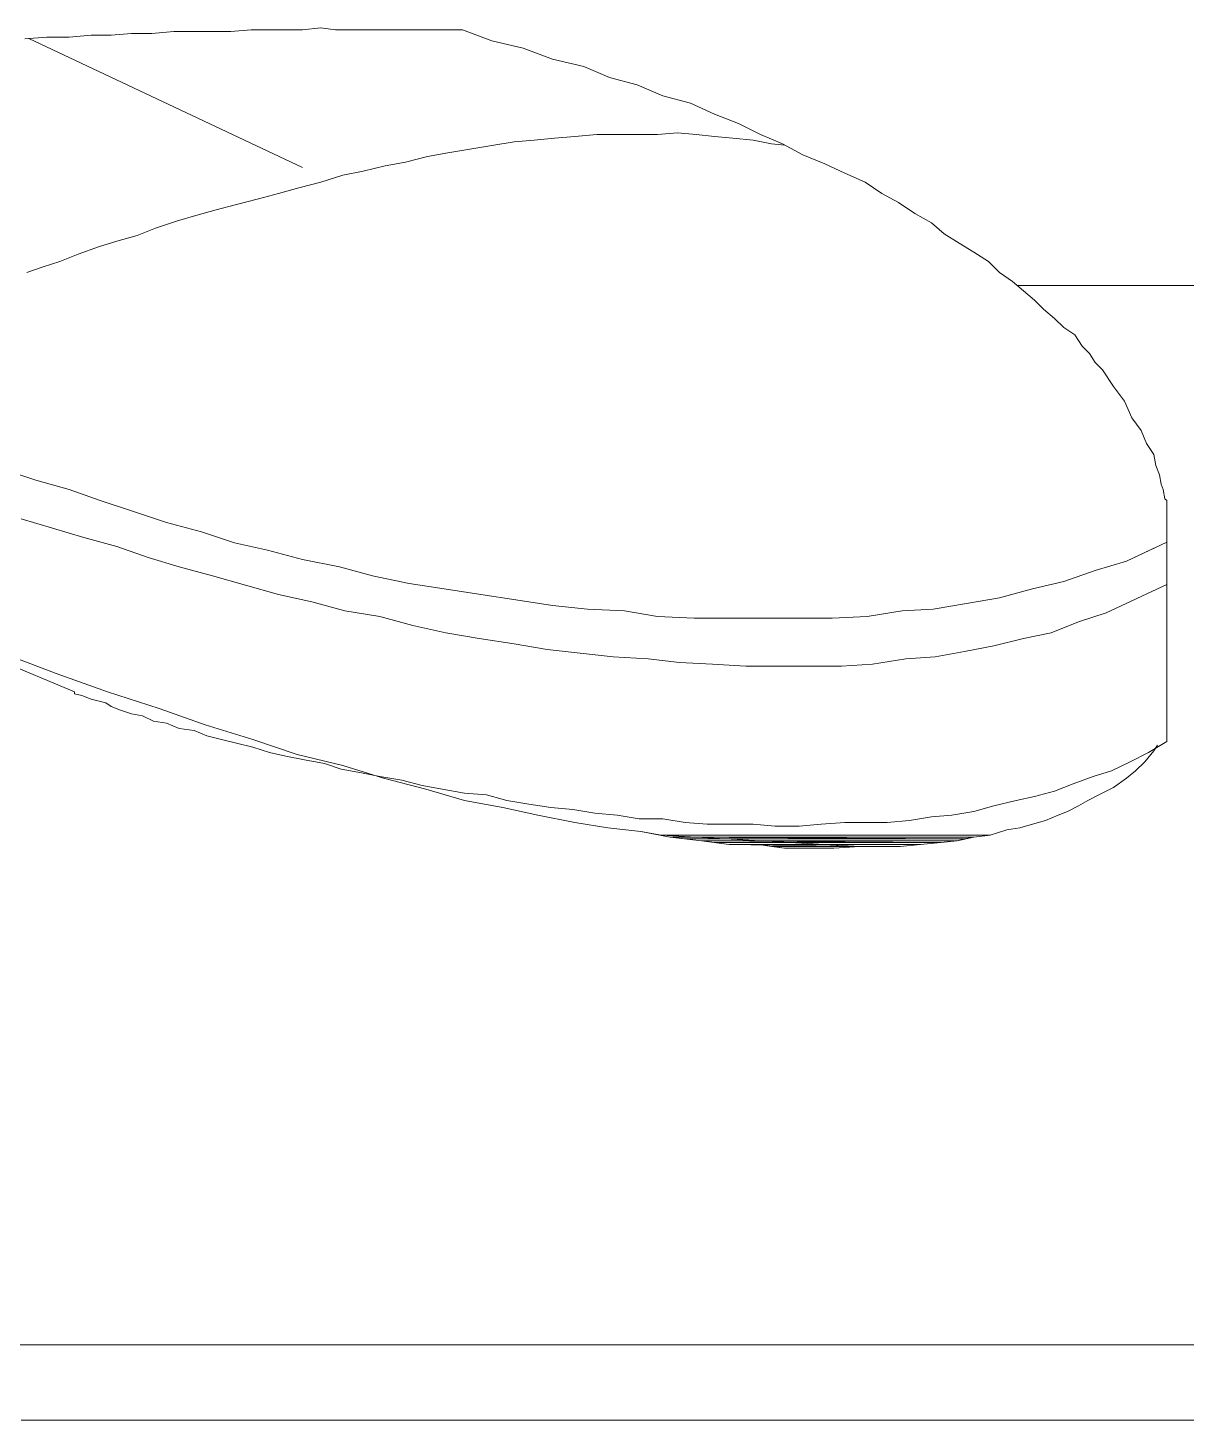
# Model space of a CAD drawing. Header units: millimetres. Extents: x 11706 to 18081, y 7308 to 12674.
# Drawn here: x 15929.19 to 15951.59, y 11853.28 to 11880.2 of the extents above; entities that cross this region are included whole.
import ezdxf

# ---------------------------------------------------------------- set-up
doc = ezdxf.new("R2010")
doc.units = ezdxf.units.MM
doc.layers.get('0').update_dxf_attribs({"lineweight": 0})
doc.layers.add('COMPUTER', color=7, linetype='Continuous', lineweight=0)

# ---------------------------------------------------------------- blocks, each defined once
blk = doc.blocks.new('COMPUTER')
at = {"layer": 'COMPUTER', "color": 7}
for p, q in [((99188.49, 61925.86, -44.22), (99185.42, 61925.58, -44.22)), ((99191.55, 61925.86, -44.22), (99188.49, 61925.86, -44.22)), ((99194.89, 61926.14, -44.22), (99191.55, 61925.86, -44.22)), ((99197.68, 61926.14, -44.22), (99194.89, 61926.14, -44.22)), ((99200.75, 61926.14, -44.22), (99197.68, 61926.14, -44.22)), ((99203.53, 61926.14, -44.22), (99200.75, 61926.14, -44.22)), ((99206.6, 61926.42, -44.22), (99203.53, 61926.14, -44.22)), ((99209.11, 61926.42, -44.22), (99206.6, 61926.42, -44.22)), ((99211.89, 61926.42, -44.22), (99209.11, 61926.42, -44.22)), ((99214.4, 61926.42, -44.22), (99211.89, 61926.42, -44.22)), ((99217.19, 61926.7, -44.22), (99214.4, 61926.42, -44.22)), ((99219.42, 61926.42, -44.22), (99217.19, 61926.7, -44.22)), ((99221.65, 61926.42, -44.22), (99219.42, 61926.42, -44.22)), ((99223.6, 61926.42, -44.22), (99221.65, 61926.42, -44.22)), ((99225.83, 61926.42, -44.22), (99223.6, 61926.42, -44.22)), ((99227.5, 61926.42, -44.22), (99225.83, 61926.42, -44.22)), ((99229.17, 61926.42, -44.22), (99227.5, 61926.42, -44.22)), ((99230.84, 61926.42, -44.22), (99229.17, 61926.42, -44.22)), ((99232.52, 61926.42, -44.22), (99230.84, 61926.42, -44.22)), ((99235.02, 61926.42, -44.22), (99232.52, 61926.42, -44.22)), ((99236.98, 61926.42, -44.22), (99235.02, 61926.42, -44.22)), ((99238.09, 61926.42, -44.22), (99236.98, 61926.42, -44.22)), ((99238.65, 61926.42, -44.22), (99238.09, 61926.42, -44.22)), ((99243.11, 61924.75, -44.22), (99238.65, 61926.42, -44.22)), ((99175.67, 61925.3, -44.22), (99172.32, 61925.02, -44.22)), ((99172.94, 61925.08, -44.22), (99214.4, 61905.52, -44.22)), ((99179.01, 61925.3, -44.22), (99175.67, 61925.3, -44.22)), ((99182.35, 61925.58, -44.22), (99179.01, 61925.3, -44.22)), ((99185.42, 61925.58, -44.22), (99182.35, 61925.58, -44.22)), ((99247.84, 61923.63, -44.22), (99243.11, 61924.75, -44.22)), ((99252.3, 61921.96, -44.22), (99247.84, 61923.63, -44.22)), ((99257.04, 61920.84, -44.22), (99252.3, 61921.96, -44.22)), ((99260.94, 61919.17, -44.22), (99257.04, 61920.84, -44.22)), ((99265.12, 61918.06, -44.22), (99260.94, 61919.17, -44.22)), ((99269.02, 61916.39, -44.22), (99265.12, 61918.06, -44.22)), ((99273.2, 61915.27, -44.22), (99269.02, 61916.39, -44.22)), ((99276.83, 61913.6, -44.22), (99273.2, 61915.27, -44.22)), ((99280.45, 61912.21, -44.22), (99276.83, 61913.6, -44.22)), ((99283.79, 61910.53, -44.22), (99280.45, 61912.21, -44.22)), ((99243.11, 61908.86, -44.22), (99246.45, 61909.42, -44.22)), ((99246.45, 61909.42, -44.22), (99249.52, 61909.7, -44.22)), ((99249.52, 61909.7, -44.22), (99252.58, 61909.98, -44.22)), ((99252.58, 61909.98, -44.22), (99255.65, 61910.25, -44.22)), ((99255.65, 61910.25, -44.22), (99258.99, 61910.53, -44.22)), ((99258.99, 61910.53, -44.22), (99262.06, 61910.53, -44.22)), ((99262.06, 61910.53, -44.22), (99265.12, 61910.53, -44.22)), ((99265.12, 61910.53, -44.22), (99268.19, 61910.53, -44.22)), ((99268.19, 61910.53, -44.22), (99271.25, 61910.81, -44.22)), ((99271.25, 61910.81, -44.22), (99274.04, 61910.53, -44.22)), ((99274.04, 61910.53, -44.22), (99276.83, 61910.25, -44.22)), ((99276.83, 61910.25, -44.22), (99279.61, 61909.98, -44.22)), ((99279.61, 61909.98, -44.22), (99282.68, 61909.7, -44.22)), ((99282.68, 61909.7, -44.22), (99285.47, 61909.14, -44.22)), ((99287.14, 61909.14, -44.22), (99283.79, 61910.53, -44.22)), ((99285.47, 61909.14, -44.22), (99287.51, 61908.93, -44.22)), ((99290.2, 61907.47, -44.22), (99287.14, 61909.14, -44.22)), ((99230.01, 61906.35, -44.22), (99233.35, 61907.19, -44.22)), ((99233.35, 61907.19, -44.22), (99236.42, 61907.75, -44.22)), ((99236.42, 61907.75, -44.22), (99239.76, 61908.3, -44.22)), ((99239.76, 61908.3, -44.22), (99243.11, 61908.86, -44.22)), ((99293.55, 61906.07, -44.22), (99290.2, 61907.47, -44.22)), ((99220.53, 61904.4, -44.22), (99223.6, 61904.96, -44.22)), ((99223.6, 61904.96, -44.22), (99226.94, 61905.8, -44.22)), ((99226.94, 61905.8, -44.22), (99230.01, 61906.35, -44.22)), ((99296.61, 61904.68, -44.22), (99293.55, 61906.07, -44.22)), ((99213.85, 61902.45, -44.22), (99217.19, 61903.29, -44.22)), ((99217.19, 61903.29, -44.22), (99220.53, 61904.4, -44.22)), ((99299.68, 61903.29, -44.22), (99296.61, 61904.68, -44.22)), ((99302.19, 61901.62, -44.22), (99299.68, 61903.29, -44.22)), ((99204.37, 61899.94, -44.22), (99207.71, 61900.78, -44.22)), ((99207.71, 61900.78, -44.22), (99210.78, 61901.62, -44.22)), ((99210.78, 61901.62, -44.22), (99213.85, 61902.45, -44.22)), ((99304.7, 61900.22, -44.22), (99302.19, 61901.62, -44.22)), ((99198.24, 61898.27, -44.22), (99201.3, 61899.11, -44.22)), ((99201.3, 61899.11, -44.22), (99204.37, 61899.94, -44.22)), ((99307.2, 61898.55, -44.22), (99304.7, 61900.22, -44.22)), ((99309.71, 61897.16, -44.22), (99307.2, 61898.55, -44.22)), ((99189.32, 61895.21, -44.22), (99192.11, 61896.32, -44.22)), ((99192.11, 61896.32, -44.22), (99195.45, 61897.44, -44.22)), ((99195.45, 61897.44, -44.22), (99198.24, 61898.27, -44.22)), ((99311.66, 61895.48, -44.22), (99309.71, 61897.16, -44.22)), ((99183.47, 61893.53, -44.22), (99186.26, 61894.37, -44.22)), ((99186.26, 61894.37, -44.22), (99189.32, 61895.21, -44.22)), ((99313.89, 61894.09, -44.22), (99311.66, 61895.48, -44.22)), ((99177.62, 61891.3, -44.22), (99180.4, 61892.42, -44.22)), ((99180.4, 61892.42, -44.22), (99183.47, 61893.53, -44.22)), ((99316.12, 61892.7, -44.22), (99313.89, 61894.09, -44.22)), ((99318.35, 61891.3, -44.22), (99316.12, 61892.7, -44.22)), ((99172.6, 61889.63, -44.22), (99175.11, 61890.47, -44.22)), ((99175.11, 61890.47, -44.22), (99177.62, 61891.3, -44.22)), ((99320.02, 61889.63, -44.22), (99318.35, 61891.3, -44.22)), ((99321.97, 61888.24, -44.22), (99320.02, 61889.63, -44.22)), ((99323.65, 61886.85, -44.22), (99321.97, 61888.24, -44.22)), ((99322.64, 61887.68, -44.22), (99548.54, 61887.68, -44.22)), ((99325.32, 61885.45, -44.22), (99323.65, 61886.85, -44.22)), ((99326.71, 61884.06, -44.22), (99325.32, 61885.45, -44.22)), ((99328.38, 61882.66, -44.22), (99326.71, 61884.06, -44.22)), ((99329.78, 61881.27, -44.22), (99328.38, 61882.66, -44.22)), ((99331.45, 61880.16, -44.22), (99329.78, 61881.27, -44.22)), ((99332.56, 61878.48, -44.22), (99331.45, 61880.16, -44.22)), ((99333.68, 61877.37, -44.22), (99332.56, 61878.48, -44.22)), ((99334.51, 61875.98, -44.22), (99333.68, 61877.37, -44.22)), ((99335.63, 61874.86, -44.22), (99334.51, 61875.98, -44.22)), ((99337.3, 61872.35, -44.22), (99335.63, 61874.86, -44.22)), ((99338.97, 61870.12, -44.22), (99337.3, 61872.35, -44.22)), ((99340.09, 61867.62, -44.22), (99338.97, 61870.12, -44.22)), ((99341.48, 61865.67, -44.22), (99340.09, 61867.62, -44.22)), ((99342.32, 61863.71, -44.22), (99341.48, 61865.67, -44.22)), ((99343.43, 61862.04, -44.22), (99342.32, 61863.71, -44.22)), ((99343.71, 61860.37, -44.22), (99343.43, 61862.04, -44.22)), ((99168.98, 61859.81, -44.22), (99173.99, 61858.14, -44.22)), ((99168.98, 61859.81, -44.22), (99173.99, 61858.14, -44.22)), ((99344.27, 61858.98, -44.22), (99343.71, 61860.37, -44.22)), ((99344.55, 61857.58, -44.22), (99344.27, 61858.98, -44.22)), ((99104.6, 61857.58, -44.22), (99179.85, 61826.09, -44.22)), ((99173.99, 61858.14, -44.22), (99179.01, 61856.75, -44.22)), ((99173.99, 61858.14, -44.22), (99179.01, 61856.75, -44.22)), ((99179.01, 61856.75, -44.22), (99183.75, 61855.08, -44.22)), ((99179.01, 61856.75, -44.22), (99183.75, 61855.08, -44.22)), ((99344.83, 61856.75, -44.22), (99344.55, 61857.58, -44.22)), ((99345.1, 61855.35, -44.22), (99344.83, 61856.75, -44.22)), ((99183.75, 61855.08, -44.22), (99188.76, 61853.4, -44.22)), ((99183.75, 61855.08, -44.22), (99188.76, 61853.4, -44.22)), ((99345.38, 61855.08, -44.22), (99345.1, 61855.35, -44.22)), ((99345.38, 61818.57, -44.22), (99345.38, 61855.08, -44.22)), ((99171.76, 61852.29, -44.22), (99176.5, 61850.9, -44.22)), ((99188.76, 61853.4, -44.22), (99193.78, 61851.73, -44.22)), ((99188.76, 61853.4, -44.22), (99193.78, 61851.73, -44.22)), ((99176.5, 61850.9, -44.22), (99181.24, 61849.5, -44.22)), ((99193.78, 61851.73, -44.22), (99199.07, 61850.34, -44.22)), ((99193.78, 61851.73, -44.22), (99199.07, 61850.34, -44.22)), ((99199.07, 61850.34, -44.22), (99204.09, 61848.67, -44.22)), ((99199.07, 61850.34, -44.22), (99204.09, 61848.67, -44.22)), ((99181.24, 61849.5, -44.22), (99186.26, 61848.11, -44.22)), ((99186.26, 61848.11, -44.22), (99190.99, 61846.44, -44.22)), ((99204.09, 61848.67, -44.22), (99209.11, 61847.55, -44.22)), ((99204.09, 61848.67, -44.22), (99209.11, 61847.55, -44.22)), ((99339.25, 61845.88, -44.22), (99345.38, 61848.76, -44.22)), ((99339.25, 61845.88, -44.22), (99343.99, 61848.11, -44.22)), ((99190.99, 61846.44, -44.22), (99195.73, 61845.04, -44.22)), ((99209.11, 61847.55, -44.22), (99214.4, 61846.16, -44.22)), ((99209.11, 61847.55, -44.22), (99214.4, 61846.16, -44.22)), ((99214.4, 61846.16, -44.22), (99219.98, 61845.04, -44.22)), ((99214.4, 61846.16, -44.22), (99219.98, 61845.04, -44.22)), ((99334.51, 61844.49, -44.22), (99339.25, 61845.88, -44.22)), ((99334.51, 61844.49, -44.22), (99339.25, 61845.88, -44.22)), ((99195.73, 61845.04, -44.22), (99200.75, 61843.65, -44.22)), ((99200.75, 61843.65, -44.22), (99205.76, 61842.26, -44.22)), ((99219.98, 61845.04, -44.22), (99224.99, 61843.65, -44.22)), ((99219.98, 61845.04, -44.22), (99224.99, 61843.65, -44.22)), ((99224.99, 61843.65, -44.22), (99230.57, 61842.53, -44.22)), ((99224.99, 61843.65, -44.22), (99230.57, 61842.53, -44.22)), ((99329.78, 61842.81, -44.22), (99334.51, 61844.49, -44.22)), ((99329.78, 61842.81, -44.22), (99334.51, 61844.49, -44.22)), ((99205.76, 61842.26, -44.22), (99210.78, 61840.86, -44.22)), ((99230.57, 61842.53, -44.22), (99235.86, 61841.7, -44.22)), ((99230.57, 61842.53, -44.22), (99235.86, 61841.7, -44.22)), ((99235.86, 61841.7, -44.22), (99241.43, 61840.86, -44.22)), ((99235.86, 61841.7, -44.22), (99241.43, 61840.86, -44.22)), ((99320.02, 61840.31, -44.22), (99325.04, 61841.7, -44.22)), ((99320.02, 61840.31, -44.22), (99325.04, 61841.7, -44.22)), ((99325.04, 61841.7, -44.22), (99329.78, 61842.81, -44.22)), ((99325.04, 61841.7, -44.22), (99329.78, 61842.81, -44.22)), ((99336.19, 61838.08, -44.22), (99345.38, 61842.37, -44.22)), ((99210.78, 61840.86, -44.22), (99215.8, 61839.75, -44.22)), ((99215.8, 61839.75, -44.22), (99220.81, 61838.35, -44.22)), ((99241.43, 61840.86, -44.22), (99246.73, 61840.03, -44.22)), ((99241.43, 61840.86, -44.22), (99246.73, 61840.03, -44.22)), ((99246.73, 61840.03, -44.22), (99252.3, 61839.19, -44.22)), ((99246.73, 61840.03, -44.22), (99252.3, 61839.19, -44.22)), ((99309.99, 61838.63, -44.22), (99315.01, 61839.47, -44.22)), ((99309.99, 61838.63, -44.22), (99315.01, 61839.47, -44.22)), ((99315.01, 61839.47, -44.22), (99320.02, 61840.31, -44.22)), ((99315.01, 61839.47, -44.22), (99320.02, 61840.31, -44.22)), ((99220.81, 61838.35, -44.22), (99226.11, 61837.52, -44.22)), ((99226.11, 61837.52, -44.22), (99231.12, 61836.12, -44.22)), ((99252.3, 61839.19, -44.22), (99257.6, 61838.63, -44.22)), ((99252.3, 61839.19, -44.22), (99257.6, 61838.63, -44.22)), ((99257.6, 61838.63, -44.22), (99263.17, 61838.35, -44.22)), ((99257.6, 61838.63, -44.22), (99263.17, 61838.35, -44.22)), ((99263.17, 61838.35, -44.22), (99268.19, 61837.52, -44.22)), ((99263.17, 61838.35, -44.22), (99268.19, 61837.52, -44.22)), ((99268.19, 61837.52, -44.22), (99273.76, 61837.24, -44.22)), ((99268.19, 61837.52, -44.22), (99273.76, 61837.24, -44.22)), ((99294.66, 61837.24, -44.22), (99299.96, 61837.52, -44.22)), ((99294.66, 61837.24, -44.22), (99299.96, 61837.52, -44.22)), ((99299.96, 61837.52, -44.22), (99305.25, 61838.35, -44.22)), ((99299.96, 61837.52, -44.22), (99305.25, 61838.35, -44.22)), ((99305.25, 61838.35, -44.22), (99309.99, 61838.63, -44.22)), ((99305.25, 61838.35, -44.22), (99309.99, 61838.63, -44.22)), ((99332.01, 61836.68, -44.22), (99336.19, 61838.08, -44.22)), ((99231.12, 61836.12, -44.22), (99236.14, 61835.01, -44.22)), ((99273.76, 61837.24, -44.22), (99278.78, 61837.24, -44.22)), ((99273.76, 61837.24, -44.22), (99278.78, 61837.24, -44.22)), ((99278.78, 61837.24, -44.22), (99284.35, 61837.24, -44.22)), ((99278.78, 61837.24, -44.22), (99284.35, 61837.24, -44.22)), ((99284.35, 61837.24, -44.22), (99289.37, 61837.24, -44.22)), ((99284.35, 61837.24, -44.22), (99289.37, 61837.24, -44.22)), ((99289.37, 61837.24, -44.22), (99294.66, 61837.24, -44.22)), ((99289.37, 61837.24, -44.22), (99294.66, 61837.24, -44.22)), ((99327.83, 61835.01, -44.22), (99332.01, 61836.68, -44.22)), ((99236.14, 61835.01, -44.22), (99241.16, 61834.17, -44.22)), ((99241.16, 61834.17, -44.22), (99246.45, 61833.34, -44.22)), ((99246.45, 61833.34, -44.22), (99251.47, 61832.5, -44.22)), ((99314.73, 61832.22, -44.22), (99319.19, 61833.06, -44.22)), ((99319.19, 61833.06, -44.22), (99323.65, 61834.17, -44.22)), ((99323.65, 61834.17, -44.22), (99327.83, 61835.01, -44.22)), ((99177.06, 61828.88, -44.22), (99168.98, 61831.94, -44.22)), ((99177.06, 61828.88, -44.22), (99168.98, 61831.94, -44.22)), ((99251.47, 61832.5, -44.22), (99256.48, 61831.94, -44.22)), ((99256.48, 61831.94, -44.22), (99261.5, 61831.39, -44.22)), ((99261.5, 61831.39, -44.22), (99266.79, 61831.11, -44.22)), ((99266.79, 61831.11, -44.22), (99271.53, 61830.55, -44.22)), ((99300.79, 61830.27, -44.22), (99305.81, 61831.11, -44.22)), ((99305.81, 61831.11, -44.22), (99310.27, 61831.39, -44.22)), ((99310.27, 61831.39, -44.22), (99314.73, 61832.22, -44.22)), ((99184.86, 61826.09, -44.22), (99177.06, 61828.88, -44.22)), ((99184.86, 61826.09, -44.22), (99177.06, 61828.88, -44.22)), ((99271.53, 61830.55, -44.22), (99276.55, 61830.27, -44.22)), ((99276.55, 61830.27, -44.22), (99281.56, 61829.99, -44.22)), ((99281.56, 61829.99, -44.22), (99286.58, 61829.99, -44.22)), ((99286.58, 61829.99, -44.22), (99291.32, 61829.99, -44.22)), ((99291.32, 61829.99, -44.22), (99296.06, 61829.99, -44.22)), ((99296.06, 61829.99, -44.22), (99300.79, 61830.27, -44.22)), ((99179.85, 61826.09, -44.22), (99179.85, 61825.81, -44.22)), ((99179.85, 61825.81, -44.22), (99180.96, 61825.54, -44.22)), ((99180.96, 61825.54, -44.22), (99182.35, 61824.98, -44.22)), ((99182.35, 61824.98, -44.22), (99184.58, 61824.42, -44.22)), ((99192.67, 61823.58, -44.22), (99184.86, 61826.09, -44.22)), ((99192.67, 61823.58, -44.22), (99184.86, 61826.09, -44.22)), ((99184.58, 61824.42, -44.22), (99185.42, 61823.86, -44.22)), ((99185.42, 61823.86, -44.22), (99186.81, 61823.31, -44.22)), ((99186.81, 61823.31, -44.22), (99188.49, 61822.75, -44.22)), ((99188.49, 61822.75, -44.22), (99190.16, 61822.47, -44.22)), ((99199.63, 61821.08, -44.22), (99192.67, 61823.58, -44.22)), ((99199.63, 61821.08, -44.22), (99192.67, 61823.58, -44.22)), ((99190.16, 61822.47, -44.22), (99191.83, 61821.63, -44.22)), ((99191.83, 61821.63, -44.22), (99193.78, 61821.35, -44.22)), ((99193.78, 61821.35, -44.22), (99195.73, 61820.52, -44.22)), ((99195.73, 61820.52, -44.22), (99197.96, 61820.24, -44.22)), ((99206.88, 61818.85, -44.22), (99199.63, 61821.08, -44.22)), ((99206.88, 61818.85, -44.22), (99199.63, 61821.08, -44.22)), ((99197.96, 61820.24, -44.22), (99199.91, 61819.4, -44.22)), ((99199.91, 61819.4, -44.22), (99202.14, 61818.85, -44.22)), ((99202.14, 61818.85, -44.22), (99204.37, 61818.29, -44.22)), ((99204.37, 61818.29, -44.22), (99206.88, 61817.73, -44.22)), ((99213.57, 61816.62, -44.22), (99206.88, 61818.85, -44.22)), ((99213.57, 61816.62, -44.22), (99206.88, 61818.85, -44.22)), ((99342.6, 61816.9, -44.22), (99345.38, 61818.57, -44.22)), ((99206.88, 61817.73, -44.22), (99209.39, 61816.9, -44.22)), ((99209.39, 61816.9, -44.22), (99211.89, 61816.34, -44.22)), ((99211.89, 61816.34, -44.22), (99214.68, 61815.78, -44.22)), ((99220.53, 61814.95, -44.22), (99213.57, 61816.62, -44.22)), ((99220.53, 61814.95, -44.22), (99213.57, 61816.62, -44.22)), ((99339.81, 61815.5, -44.22), (99342.6, 61816.9, -44.22)), ((99343.43, 61817.17, -44.22), (99342.04, 61815.5, -44.22)), ((99343.43, 61817.17, -44.22), (99342.04, 61815.5, -44.22)), ((99343.99, 61818.01, -44.22), (99343.43, 61817.17, -44.22)), ((99343.99, 61818.01, -44.22), (99343.43, 61817.17, -44.22)), ((99214.68, 61815.78, -44.22), (99217.75, 61815.22, -44.22)), ((99217.75, 61815.22, -44.22), (99220.25, 61814.39, -44.22)), ((99220.25, 61814.39, -44.22), (99223.32, 61813.83, -44.22)), ((99226.66, 61812.99, -44.22), (99220.53, 61814.95, -44.22)), ((99226.66, 61812.99, -44.22), (99220.53, 61814.95, -44.22)), ((99334.24, 61813.27, -44.22), (99337.02, 61814.11, -44.22)), ((99337.02, 61814.11, -44.22), (99339.81, 61815.5, -44.22)), ((99340.65, 61814.11, -44.22), (99339.25, 61812.99, -44.22)), ((99340.65, 61814.11, -44.22), (99339.25, 61812.99, -44.22)), ((99342.04, 61815.5, -44.22), (99340.65, 61814.11, -44.22)), ((99342.04, 61815.5, -44.22), (99340.65, 61814.11, -44.22)), ((99223.32, 61813.83, -44.22), (99226.11, 61813.27, -44.22)), ((99226.11, 61813.27, -44.22), (99229.45, 61812.72, -44.22)), ((99233.07, 61811.32, -44.22), (99226.66, 61812.99, -44.22)), ((99233.07, 61811.32, -44.22), (99226.66, 61812.99, -44.22)), ((99229.45, 61812.72, -44.22), (99232.52, 61811.88, -44.22)), ((99328.38, 61811.04, -44.22), (99331.17, 61812.16, -44.22)), ((99331.17, 61812.16, -44.22), (99334.24, 61813.27, -44.22)), ((99339.25, 61812.99, -44.22), (99337.3, 61811.6, -44.22)), ((99339.25, 61812.99, -44.22), (99337.3, 61811.6, -44.22)), ((99232.52, 61811.88, -44.22), (99235.58, 61811.32, -44.22)), ((99238.93, 61809.65, -44.22), (99233.07, 61811.32, -44.22)), ((99238.93, 61809.65, -44.22), (99233.07, 61811.32, -44.22)), ((99235.58, 61811.32, -44.22), (99238.93, 61810.76, -44.22)), ((99238.93, 61810.76, -44.22), (99242.27, 61810.49, -44.22)), ((99242.27, 61810.49, -44.22), (99245.34, 61809.65, -44.22)), ((99322.53, 61809.65, -44.22), (99325.32, 61810.21, -44.22)), ((99325.32, 61810.21, -44.22), (99328.38, 61811.04, -44.22)), ((99335.07, 61810.49, -44.22), (99333.4, 61809.65, -44.22)), ((99335.07, 61810.49, -44.22), (99333.4, 61809.65, -44.22)), ((99337.3, 61811.6, -44.22), (99335.07, 61810.49, -44.22)), ((99337.3, 61811.6, -44.22), (99335.07, 61810.49, -44.22)), ((99244.78, 61808.54, -44.22), (99238.93, 61809.65, -44.22)), ((99244.78, 61808.54, -44.22), (99238.93, 61809.65, -44.22)), ((99250.07, 61807.42, -44.22), (99244.78, 61808.54, -44.22)), ((99250.07, 61807.42, -44.22), (99244.78, 61808.54, -44.22)), ((99245.34, 61809.65, -44.22), (99248.68, 61809.09, -44.22)), ((99248.68, 61809.09, -44.22), (99252.02, 61808.54, -44.22)), ((99252.02, 61808.54, -44.22), (99255.37, 61808.26, -44.22)), ((99255.37, 61808.26, -44.22), (99258.71, 61807.7, -44.22)), ((99312.78, 61807.42, -44.22), (99316.12, 61807.98, -44.22)), ((99316.12, 61807.98, -44.22), (99319.19, 61808.81, -44.22)), ((99319.19, 61808.81, -44.22), (99322.53, 61809.65, -44.22)), ((99330.33, 61807.98, -44.22), (99328.94, 61807.42, -44.22)), ((99330.33, 61807.98, -44.22), (99328.94, 61807.42, -44.22)), ((99332.01, 61808.81, -44.22), (99330.33, 61807.98, -44.22)), ((99332.01, 61808.81, -44.22), (99330.33, 61807.98, -44.22)), ((99333.4, 61809.65, -44.22), (99332.01, 61808.81, -44.22)), ((99333.4, 61809.65, -44.22), (99332.01, 61808.81, -44.22)), ((99255.65, 61806.31, -44.22), (99250.07, 61807.42, -44.22)), ((99255.65, 61806.31, -44.22), (99250.07, 61807.42, -44.22)), ((99260.66, 61805.47, -44.22), (99255.65, 61806.31, -44.22)), ((99260.66, 61805.47, -44.22), (99255.65, 61806.31, -44.22)), ((99258.71, 61807.7, -44.22), (99262.06, 61807.42, -44.22)), ((99262.06, 61807.42, -44.22), (99265.4, 61806.86, -44.22)), ((99265.4, 61806.86, -44.22), (99269.02, 61806.86, -44.22)), ((99269.02, 61806.86, -44.22), (99272.37, 61806.31, -44.22)), ((99272.37, 61806.31, -44.22), (99275.71, 61806.03, -44.22)), ((99275.71, 61806.03, -44.22), (99279.06, 61806.03, -44.22)), ((99279.06, 61806.03, -44.22), (99282.68, 61806.03, -44.22)), ((99282.68, 61806.03, -44.22), (99286.02, 61805.75, -44.22)), ((99286.02, 61805.75, -44.22), (99289.65, 61805.75, -44.22)), ((99289.65, 61805.75, -44.22), (99292.99, 61806.03, -44.22)), ((99292.99, 61806.03, -44.22), (99296.61, 61806.31, -44.22)), ((99296.61, 61806.31, -44.22), (99299.68, 61806.31, -44.22)), ((99299.68, 61806.31, -44.22), (99303.02, 61806.31, -44.22)), ((99303.02, 61806.31, -44.22), (99306.37, 61806.58, -44.22)), ((99306.37, 61806.58, -44.22), (99309.71, 61807.14, -44.22)), ((99309.71, 61807.14, -44.22), (99312.78, 61807.42, -44.22)), ((99325.04, 61806.03, -44.22), (99323.09, 61805.47, -44.22)), ((99325.04, 61806.03, -44.22), (99323.09, 61805.47, -44.22)), ((99326.99, 61806.58, -44.22), (99325.04, 61806.03, -44.22)), ((99326.99, 61806.58, -44.22), (99325.04, 61806.03, -44.22)), ((99328.94, 61807.42, -44.22), (99326.99, 61806.58, -44.22)), ((99328.94, 61807.42, -44.22), (99326.99, 61806.58, -44.22)), ((99265.68, 61804.91, -44.22), (99260.66, 61805.47, -44.22)), ((99265.68, 61804.91, -44.22), (99260.66, 61805.47, -44.22)), ((99270.14, 61804.08, -44.22), (99265.68, 61804.91, -44.22)), ((99268.75, 61804.36, -44.22), (99265.68, 61804.91, -44.22)), ((99318.63, 61804.36, -44.22), (99268.75, 61804.36, -44.22)), ((99318.63, 61804.36, -44.22), (99268.75, 61804.36, -44.22)), ((99268.75, 61804.36, -44.22), (99268.75, 61804.36, -44.22)), ((99268.75, 61804.36, -44.22), (99318.63, 61804.36, -44.22)), ((99318.63, 61804.36, -44.22), (99268.75, 61804.36, -44.22)), ((99268.75, 61804.36, -44.22), (99268.75, 61804.36, -44.22)), ((99268.75, 61804.36, -44.22), (99318.63, 61804.36, -44.22)), ((99268.75, 61804.36, -44.22), (99318.63, 61804.36, -44.22)), ((99298.84, 61802.68, -44.22), (99268.75, 61804.36, -44.22)), ((99274.88, 61803.52, -44.22), (99270.14, 61804.08, -44.22)), ((99272.37, 61803.8, -44.22), (99270.14, 61804.08, -44.22)), ((99270.14, 61804.08, -44.22), (99314.73, 61803.8, -44.22)), ((99316.12, 61804.08, -44.22), (99270.14, 61804.08, -44.22)), ((99270.14, 61804.08, -44.22), (99316.12, 61804.08, -44.22)), ((99316.12, 61804.08, -44.22), (99270.14, 61804.08, -44.22)), ((99270.14, 61804.08, -44.22), (99270.14, 61804.08, -44.22)), ((99270.14, 61804.08, -44.22), (99316.12, 61804.08, -44.22)), ((99314.73, 61803.8, -44.22), (99272.37, 61803.8, -44.22)), ((99314.73, 61803.8, -44.22), (99272.37, 61803.8, -44.22)), ((99272.37, 61803.8, -44.22), (99272.37, 61803.8, -44.22)), ((99272.37, 61803.8, -44.22), (99314.73, 61803.8, -44.22)), ((99314.73, 61803.8, -44.22), (99272.37, 61803.8, -44.22)), ((99272.37, 61803.8, -44.22), (99272.37, 61803.8, -44.22)), ((99272.37, 61803.8, -44.22), (99314.73, 61803.8, -44.22)), ((99279.06, 61802.96, -44.22), (99274.88, 61803.52, -44.22)), ((99276.83, 61803.24, -44.22), (99274.88, 61803.52, -44.22)), ((99274.88, 61803.52, -44.22), (99311.11, 61803.24, -44.22)), ((99313.61, 61803.52, -44.22), (99274.88, 61803.52, -44.22)), ((99274.88, 61803.52, -44.22), (99313.61, 61803.52, -44.22)), ((99313.61, 61803.52, -44.22), (99274.88, 61803.52, -44.22)), ((99274.88, 61803.52, -44.22), (99274.88, 61803.52, -44.22)), ((99274.88, 61803.52, -44.22), (99313.61, 61803.52, -44.22)), ((99313.61, 61803.52, -44.22), (99274.88, 61803.52, -44.22)), ((99274.88, 61803.52, -44.22), (99274.88, 61803.52, -44.22)), ((99274.88, 61803.52, -44.22), (99313.61, 61803.52, -44.22)), ((99313.61, 61803.52, -44.22), (99311.11, 61803.24, -44.22)), ((99313.61, 61803.52, -44.22), (99311.11, 61803.24, -44.22)), ((99316.12, 61804.08, -44.22), (99313.61, 61803.52, -44.22)), ((99314.73, 61803.8, -44.22), (99313.61, 61803.52, -44.22)), ((99313.61, 61803.52, -44.22), (99313.61, 61803.52, -44.22)), ((99313.61, 61803.52, -44.22), (99313.61, 61803.52, -44.22)), ((99313.61, 61803.52, -44.22), (99313.61, 61803.52, -44.22)), ((99313.61, 61803.52, -44.22), (99313.61, 61803.52, -44.22)), ((99313.61, 61803.52, -44.22), (99313.61, 61803.52, -44.22)), ((99313.61, 61803.52, -44.22), (99313.61, 61803.52, -44.22)), ((99316.12, 61804.08, -44.22), (99314.73, 61803.8, -44.22)), ((99314.73, 61803.8, -44.22), (99314.73, 61803.8, -44.22)), ((99314.73, 61803.8, -44.22), (99314.73, 61803.8, -44.22)), ((99314.73, 61803.8, -44.22), (99314.73, 61803.8, -44.22)), ((99314.73, 61803.8, -44.22), (99314.73, 61803.8, -44.22)), ((99318.63, 61804.36, -44.22), (99316.12, 61804.08, -44.22)), ((99318.63, 61804.36, -44.22), (99316.12, 61804.08, -44.22)), ((99316.12, 61804.08, -44.22), (99316.12, 61804.08, -44.22)), ((99316.12, 61804.08, -44.22), (99316.12, 61804.08, -44.22)), ((99316.12, 61804.08, -44.22), (99316.12, 61804.08, -44.22)), ((99321.14, 61805.19, -44.22), (99318.63, 61804.36, -44.22)), ((99321.14, 61805.19, -44.22), (99318.63, 61804.36, -44.22)), ((99318.63, 61804.36, -44.22), (99318.63, 61804.36, -44.22)), ((99318.63, 61804.36, -44.22), (99318.63, 61804.36, -44.22)), ((99318.63, 61804.36, -44.22), (99318.63, 61804.36, -44.22)), ((99323.09, 61805.47, -44.22), (99321.14, 61805.19, -44.22)), ((99323.09, 61805.47, -44.22), (99321.14, 61805.19, -44.22)), ((99311.11, 61803.24, -44.22), (99276.83, 61803.24, -44.22)), ((99311.11, 61803.24, -44.22), (99276.83, 61803.24, -44.22)), ((99276.83, 61803.24, -44.22), (99276.83, 61803.24, -44.22)), ((99276.83, 61803.24, -44.22), (99311.11, 61803.24, -44.22)), ((99283.52, 61802.96, -44.22), (99279.06, 61802.96, -44.22)), ((99283.52, 61802.96, -44.22), (99279.06, 61802.96, -44.22)), ((99279.06, 61802.96, -44.22), (99298.84, 61802.68, -44.22)), ((99308.04, 61802.96, -44.22), (99279.06, 61802.96, -44.22)), ((99279.06, 61802.96, -44.22), (99279.06, 61802.96, -44.22)), ((99279.06, 61802.96, -44.22), (99308.04, 61802.96, -44.22)), ((99308.04, 61802.96, -44.22), (99279.06, 61802.96, -44.22)), ((99279.06, 61802.96, -44.22), (99279.06, 61802.96, -44.22)), ((99279.06, 61802.96, -44.22), (99308.04, 61802.96, -44.22)), ((99287.42, 61802.4, -44.22), (99283.52, 61802.96, -44.22)), ((99285.47, 61802.68, -44.22), (99283.52, 61802.96, -44.22)), ((99298.84, 61802.68, -44.22), (99285.47, 61802.68, -44.22)), ((99298.84, 61802.68, -44.22), (99285.47, 61802.68, -44.22)), ((99285.47, 61802.68, -44.22), (99285.47, 61802.68, -44.22)), ((99285.47, 61802.68, -44.22), (99298.84, 61802.68, -44.22)), ((99298.84, 61802.68, -44.22), (99285.47, 61802.68, -44.22)), ((99285.47, 61802.68, -44.22), (99285.47, 61802.68, -44.22)), ((99285.47, 61802.68, -44.22), (99298.84, 61802.68, -44.22)), ((99287.42, 61802.4, -44.22), (99285.47, 61802.68, -44.22)), ((99285.47, 61802.68, -44.22), (99298.84, 61802.68, -44.22)), ((99291.32, 61802.4, -44.22), (99287.42, 61802.4, -44.22)), ((99291.32, 61802.4, -44.22), (99287.42, 61802.4, -44.22)), ((99294.94, 61802.4, -44.22), (99291.32, 61802.4, -44.22)), ((99294.94, 61802.4, -44.22), (99291.32, 61802.4, -44.22)), ((99298.84, 61802.68, -44.22), (99294.94, 61802.4, -44.22)), ((99298.84, 61802.68, -44.22), (99294.94, 61802.4, -44.22)), ((99301.91, 61802.68, -44.22), (99298.84, 61802.68, -44.22)), ((99298.84, 61802.68, -44.22), (99298.84, 61802.68, -44.22)), ((99298.84, 61802.68, -44.22), (99298.84, 61802.68, -44.22)), ((99301.91, 61802.68, -44.22), (99298.84, 61802.68, -44.22)), ((99298.84, 61802.68, -44.22), (99298.84, 61802.68, -44.22)), ((99298.84, 61802.68, -44.22), (99298.84, 61802.68, -44.22)), ((99298.84, 61802.68, -44.22), (99298.84, 61802.68, -44.22)), ((99304.97, 61802.68, -44.22), (99301.91, 61802.68, -44.22)), ((99304.97, 61802.68, -44.22), (99301.91, 61802.68, -44.22)), ((99308.04, 61802.96, -44.22), (99304.97, 61802.68, -44.22)), ((99308.04, 61802.96, -44.22), (99304.97, 61802.68, -44.22)), ((99311.11, 61803.24, -44.22), (99308.04, 61802.96, -44.22)), ((99311.11, 61803.24, -44.22), (99308.04, 61802.96, -44.22)), ((99308.04, 61802.96, -44.22), (99308.04, 61802.96, -44.22)), ((99308.04, 61802.96, -44.22), (99308.04, 61802.96, -44.22)), ((99308.04, 61802.96, -44.22), (99308.04, 61802.96, -44.22)), ((99308.04, 61802.96, -44.22), (99308.04, 61802.96, -44.22)), ((99308.04, 61802.96, -44.22), (99308.04, 61802.96, -44.22)), ((99308.04, 61802.96, -44.22), (99308.04, 61802.96, -44.22)), ((99311.11, 61803.24, -44.22), (99311.11, 61803.24, -44.22)), ((99311.11, 61803.24, -44.22), (99311.11, 61803.24, -44.22)), ((99311.11, 61803.24, -44.22), (99311.11, 61803.24, -44.22)), ((99671.44, 61727.16, -44.22), (99066.98, 61727.16, -44.22))]:
    blk.add_line(p, q, dxfattribs=at)
at = {"layer": 'COMPUTER', "color": 7, "linetype": 'Continuous'}
for p, q in [((99182.91, 61715.73, -44.22), (99171.76, 61715.73, -44.22)), ((99194.06, 61715.73, -44.22), (99182.91, 61715.73, -44.22)), ((99206.04, 61715.73, -44.22), (99194.06, 61715.73, -44.22)), ((99217.75, 61715.73, -44.22), (99206.04, 61715.73, -44.22)), ((99230.29, 61715.73, -44.22), (99217.75, 61715.73, -44.22)), ((99242.83, 61715.73, -44.22), (99230.29, 61715.73, -44.22)), ((99255.93, 61715.73, -44.22), (99242.83, 61715.73, -44.22)), ((99268.75, 61715.73, -44.22), (99255.93, 61715.73, -44.22)), ((99282.4, 61715.73, -44.22), (99268.75, 61715.73, -44.22)), ((99295.78, 61715.73, -44.22), (99282.4, 61715.73, -44.22)), ((99309.71, 61715.73, -44.22), (99295.78, 61715.73, -44.22)), ((99323.37, 61715.73, -44.22), (99309.71, 61715.73, -44.22)), ((99337.3, 61715.73, -44.22), (99323.37, 61715.73, -44.22)), ((99351.24, 61715.73, -44.22), (99337.3, 61715.73, -44.22))]:
    blk.add_line(p, q, dxfattribs=at)

msp = doc.modelspace()

# ---------------------------------------------------------------- block references
at = {"xscale": 0.1276171875, "yscale": 0.1276171875, "zscale": 0.1276171875}
msp.add_blockref('COMPUTER', (3273.042, 3977.291, 5.643), dxfattribs=at)

doc.saveas('drawing.dxf')
